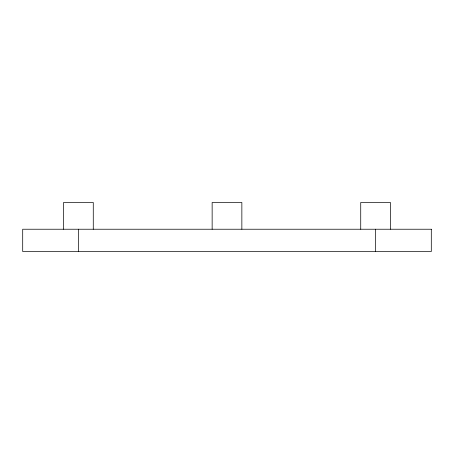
<?xml version="1.0" encoding="UTF-8"?>
<svg xmlns="http://www.w3.org/2000/svg" width="454" height="454" viewBox="0 0 454 454"><rect width="100%" height="100%" fill="white"/><g stroke="black" fill="none" stroke-linecap="round" stroke-linejoin="round"><path stroke-width="0.68" d="M390.44 229.23L390.44 202.484L360.726 202.484L360.726 229.23M375.583 229.23L375.583 251.516M241.857 229.23L241.857 202.484L212.143 202.484L212.143 229.23M93.274 229.23L93.274 202.484L63.56 202.484L63.56 229.23M78.417 229.23L78.417 251.516M431.3 229.23L22.7 229.23L22.7 251.516L431.3 251.516L431.3 229.23"/></g></svg>
